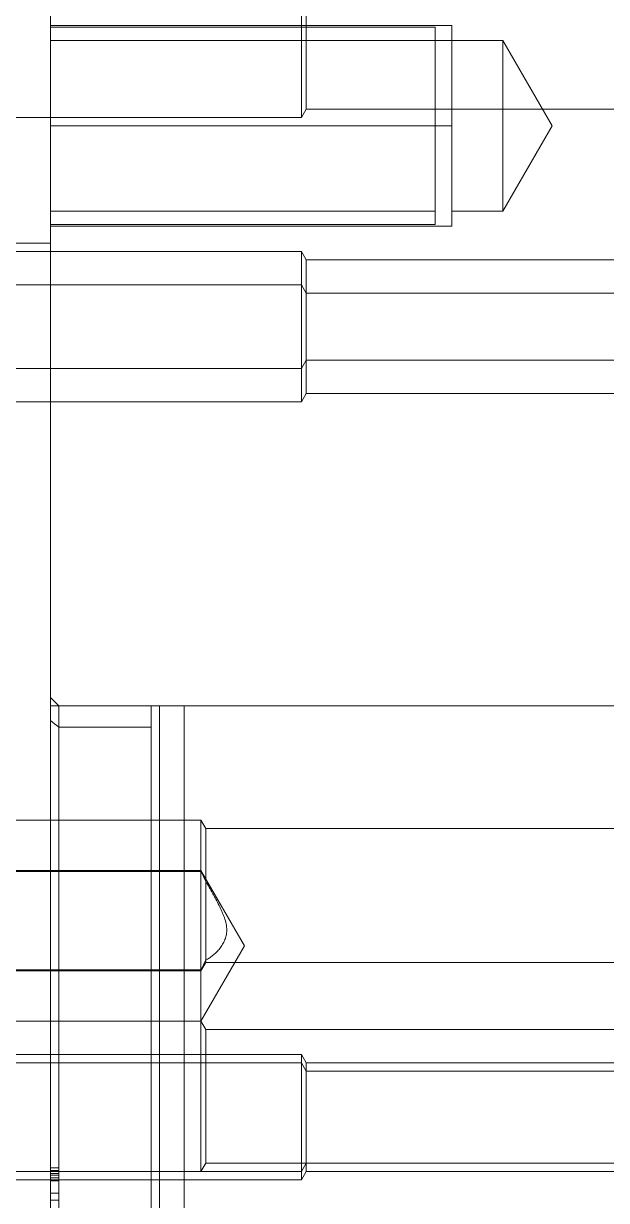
# Model space of a CAD drawing. Header units: millimetres. Extents: x 261 to 3841, y 268 to 4746.
# Drawn here: x 650.3 to 685.2, y 477 to 547.3 of the extents above; entities that cross this region are included whole.
import ezdxf
from ezdxf.lldxf.tags import DXFTag

# ---------------------------------------------------------------- set-up
doc = ezdxf.new("R2010")
doc.units = ezdxf.units.MM
for name, color, linetype, true_color in [('110', 7, 'Continuous', 0xffffff), ('20', 7, 'Continuous', 0xffffff), ('21', 7, 'Continuous', 0xffffff)]:
    doc.layers.add(name, color=color, linetype=linetype, true_color=true_color)
tags = doc.linetypes.add('DASHED', pattern=[25.72, 12.86, -12.86]).pattern_tags.tags
tags[6:7] = [DXFTag(74, 4), DXFTag(75, 0), DXFTag(340, '0'), DXFTag(46, 0.0), DXFTag(50, 0.0), DXFTag(44, 0.0), DXFTag(45, 0.0)]
tags[4:5] = [DXFTag(74, 4), DXFTag(75, 0), DXFTag(340, '0'), DXFTag(46, 0.0), DXFTag(50, 0.0), DXFTag(44, 0.0), DXFTag(45, 0.0)]

msp = doc.modelspace()

# ---------------------------------------------------------------- linework, layer by layer
at = {"layer": '110', "color": 7, "linetype": 'DASHED', "lineweight": 13}
for p, q in [((651.951, 376.191), (651.951, 556.191)), ((605.701, 541.691), (651.951, 541.691)), ((618.701, 534.191), (651.951, 534.191)), ((651.951, 533.691), (605.701, 533.691)), ((651.951, 531.691), (605.701, 531.691)), ((605.701, 526.691), (651.951, 526.691)), ((605.701, 524.691), (651.951, 524.691)), ((651.951, 499.691), (605.701, 499.691)), ((651.951, 496.691), (605.701, 496.691)), ((605.701, 496.63), (651.951, 496.63)), ((651.951, 490.751), (605.701, 490.751)), ((605.701, 490.691), (651.951, 490.691)), ((651.951, 487.691), (605.701, 487.691)), ((651.951, 485.691), (605.701, 485.691)), ((651.951, 485.191), (605.701, 485.191)), ((605.701, 478.691), (651.951, 478.691)), ((605.701, 478.191), (651.951, 478.191))]:
    msp.add_line(p, q, dxfattribs=at)
at = {"layer": '20', "color": 7, "linetype": 'DASHED', "lineweight": 13}
for p, q in [((651.951, 377.191), (651.951, 555.191)), ((666.951, 541.691), (666.951, 548.691)), ((667.239, 548.191), (667.239, 545.191)), ((651.951, 547.191), (675.951, 547.191)), ((651.951, 547.091), (674.951, 547.091)), ((674.951, 547.091), (674.951, 546.291)), ((675.951, 546.291), (675.951, 547.191)), ((674.951, 546.291), (651.951, 546.291)), ((674.951, 541.19), (674.951, 546.291)), ((675.951, 546.291), (674.951, 546.291)), ((679.001, 546.291), (675.951, 546.291)), ((675.951, 541.19), (675.951, 546.291)), ((681.946, 541.191), (679.001, 546.291)), ((679.001, 546.291), (679.001, 541.191)), ((667.239, 545.191), (667.239, 542.191)), ((651.951, 541.691), (666.951, 541.691)), ((666.951, 541.691), (667.239, 542.191)), ((667.239, 542.191), (729.887, 542.191)), ((675.951, 541.191), (651.951, 541.191)), ((674.951, 535.291), (674.951, 541.191)), ((675.951, 535.191), (675.951, 541.191)), ((679.001, 536.091), (681.946, 541.191)), ((679.001, 541.191), (679.001, 536.091)), ((651.951, 536.091), (674.951, 536.091)), ((675.951, 536.091), (679.001, 536.091)), ((651.951, 535.291), (674.951, 535.291)), ((651.951, 535.191), (675.951, 535.191)), ((666.951, 533.691), (651.951, 533.691)), ((667.239, 533.191), (666.951, 533.691)), ((666.951, 526.691), (666.951, 533.691)), ((727.951, 533.191), (667.239, 533.191)), ((667.239, 533.191), (667.239, 530.191)), ((666.951, 531.691), (651.951, 531.691)), ((667.239, 531.191), (666.951, 531.691)), ((727.951, 531.191), (667.239, 531.191)), ((667.239, 530.191), (667.239, 527.191)), ((666.951, 526.691), (667.239, 527.191)), ((667.239, 527.191), (727.951, 527.191)), ((667.239, 527.19), (667.239, 525.191)), ((651.951, 526.691), (666.951, 526.691)), ((666.951, 524.691), (666.951, 526.691)), ((666.951, 524.691), (667.239, 525.191)), ((667.239, 525.191), (730.41, 525.191)), ((651.951, 524.691), (666.951, 524.691)), ((652.451, 506.532), (651.951, 507.032)), ((657.981, 506.532), (652.451, 506.532)), ((652.451, 505.263), (652.451, 506.532)), ((657.981, 505.263), (657.981, 506.532)), ((658.481, 445.849), (658.481, 506.532)), ((686.096, 506.532), (659.951, 506.532)), ((657.981, 505.263), (652.451, 505.263)), ((652.451, 442.849), (652.451, 505.263)), ((657.981, 505.263), (657.981, 442.849)), ((666.951, 485.691), (651.951, 485.691)), ((667.239, 485.191), (666.951, 485.691)), ((666.951, 478.691), (666.951, 485.691)), ((666.951, 485.191), (651.951, 485.191)), ((667.239, 484.691), (666.951, 485.191)), ((727.951, 485.191), (667.239, 485.191)), ((667.239, 485.191), (667.239, 482.191)), ((727.968, 484.691), (667.239, 484.691)), ((667.239, 482.191), (667.239, 479.191)), ((666.951, 478.691), (667.239, 479.191)), ((667.239, 479.191), (727.951, 479.191)), ((667.239, 479.19), (667.239, 478.691)), ((651.951, 478.691), (666.951, 478.691)), ((666.951, 478.191), (667.239, 478.691)), ((666.951, 478.191), (666.951, 478.691)), ((667.239, 478.691), (728.052, 478.691)), ((651.951, 478.191), (666.951, 478.191))]:
    msp.add_line(p, q, dxfattribs=at)
msp.add_open_spline([(651.951, 505.647), (652.118, 505.518), (652.284, 505.39), (652.451, 505.263)], degree=3, dxfattribs=at)
at = {"layer": '21', "color": 7, "linetype": 'DASHED', "lineweight": 13}
for p, q in [((651.951, 506.532), (652.451, 506.532)), ((657.981, 506.532), (659.951, 506.532)), ((686.096, 506.532), (659.951, 506.532)), ((659.951, 443.349), (659.951, 506.532)), ((660.951, 499.691), (651.951, 499.691)), ((661.239, 499.191), (660.951, 499.691)), ((660.951, 496.691), (660.951, 499.691)), ((713.588, 499.191), (661.239, 499.191)), ((661.239, 499.191), (661.239, 496.039)), ((660.951, 496.691), (651.951, 496.691)), ((651.951, 496.63), (660.951, 496.63)), ((663.549, 492.191), (660.951, 496.691)), ((660.951, 487.691), (660.951, 496.691)), ((661.239, 496.039), (661.239, 491.342)), ((660.951, 487.691), (663.549, 492.191)), ((660.951, 490.691), (661.239, 491.191)), ((661.239, 491.342), (661.239, 491.191)), ((661.239, 491.191), (713.588, 491.191)), ((660.951, 490.751), (651.951, 490.751)), ((651.951, 490.691), (660.951, 490.691)), ((660.951, 487.691), (651.951, 487.691)), ((661.239, 487.191), (660.951, 487.691)), ((660.951, 478.691), (660.951, 487.691)), ((713.588, 487.191), (661.239, 487.191)), ((661.239, 487.191), (661.239, 483.191)), ((661.239, 483.191), (661.239, 479.191)), ((660.951, 478.691), (661.239, 479.191)), ((661.239, 479.191), (667.24, 479.191)), ((652.451, 478.913), (651.951, 478.913)), ((652.451, 478.573), (651.951, 478.573)), ((652.451, 478.484), (651.951, 478.484)), ((652.451, 478.477), (651.951, 478.477)), ((652.446, 478.761), (651.956, 478.761)), ((651.951, 478.312), (652.451, 478.312)), ((651.951, 478.14), (652.451, 478.14)), ((652.451, 477.409), (651.951, 477.409)), ((652.446, 476.978), (651.956, 476.978))]:
    msp.add_line(p, q, dxfattribs=at)
for points in [[(660.951, 496.63), (661.051, 496.434), (661.148, 496.237), (661.239, 496.039)], [(661.239, 491.342), (661.148, 491.144), (661.051, 490.947), (660.951, 490.751)]]:
    msp.add_open_spline(points, degree=3, dxfattribs=at)
msp.add_open_spline([(661.239, 496.039), (661.308, 495.923), (661.376, 495.806), (661.511, 495.571), (661.578, 495.452), (661.678, 495.273), (661.711, 495.213), (661.761, 495.122), (661.777, 495.092), (661.81, 495.031), (661.826, 495), (661.907, 494.848), (661.97, 494.726), (662.092, 494.481), (662.15, 494.359), (662.231, 494.175), (662.257, 494.113), (662.294, 494.02), (662.306, 493.989), (662.329, 493.926), (662.34, 493.895), (662.394, 493.74), (662.429, 493.617), (662.466, 493.433), (662.476, 493.372), (662.489, 493.249), (662.492, 493.189), (662.492, 493.071), (662.488, 493.014), (662.475, 492.901), (662.466, 492.845), (662.447, 492.764), (662.44, 492.737), (662.425, 492.684), (662.417, 492.657), (662.391, 492.58), (662.371, 492.53), (662.307, 492.386), (662.257, 492.297), (662.177, 492.17), (662.149, 492.129), (662.091, 492.05), (662.061, 492.012), (661.969, 491.901), (661.907, 491.833), (661.778, 491.708), (661.713, 491.651), (661.58, 491.546), (661.513, 491.498), (661.411, 491.434), (661.377, 491.414), (661.308, 491.376), (661.274, 491.359), (661.239, 491.342)], degree=3, knots=[0, 0, 0, 0, 0.0625, 0.0625, 0.125, 0.125, 0.15625, 0.15625, 0.171875, 0.171875, 0.1875, 0.1875, 0.25, 0.25, 0.3125, 0.3125, 0.34375, 0.34375, 0.359375, 0.359375, 0.375, 0.375, 0.4375, 0.4375, 0.46875, 0.46875, 0.5, 0.5, 0.53125, 0.53125, 0.5625, 0.5625, 0.578125, 0.578125, 0.59375, 0.59375, 0.625, 0.625, 0.6875, 0.6875, 0.71875, 0.71875, 0.75, 0.75, 0.8125, 0.8125, 0.875, 0.875, 0.9375, 0.9375, 0.96875, 0.96875, 1, 1, 1, 1], dxfattribs=at)

doc.saveas('drawing.dxf')
